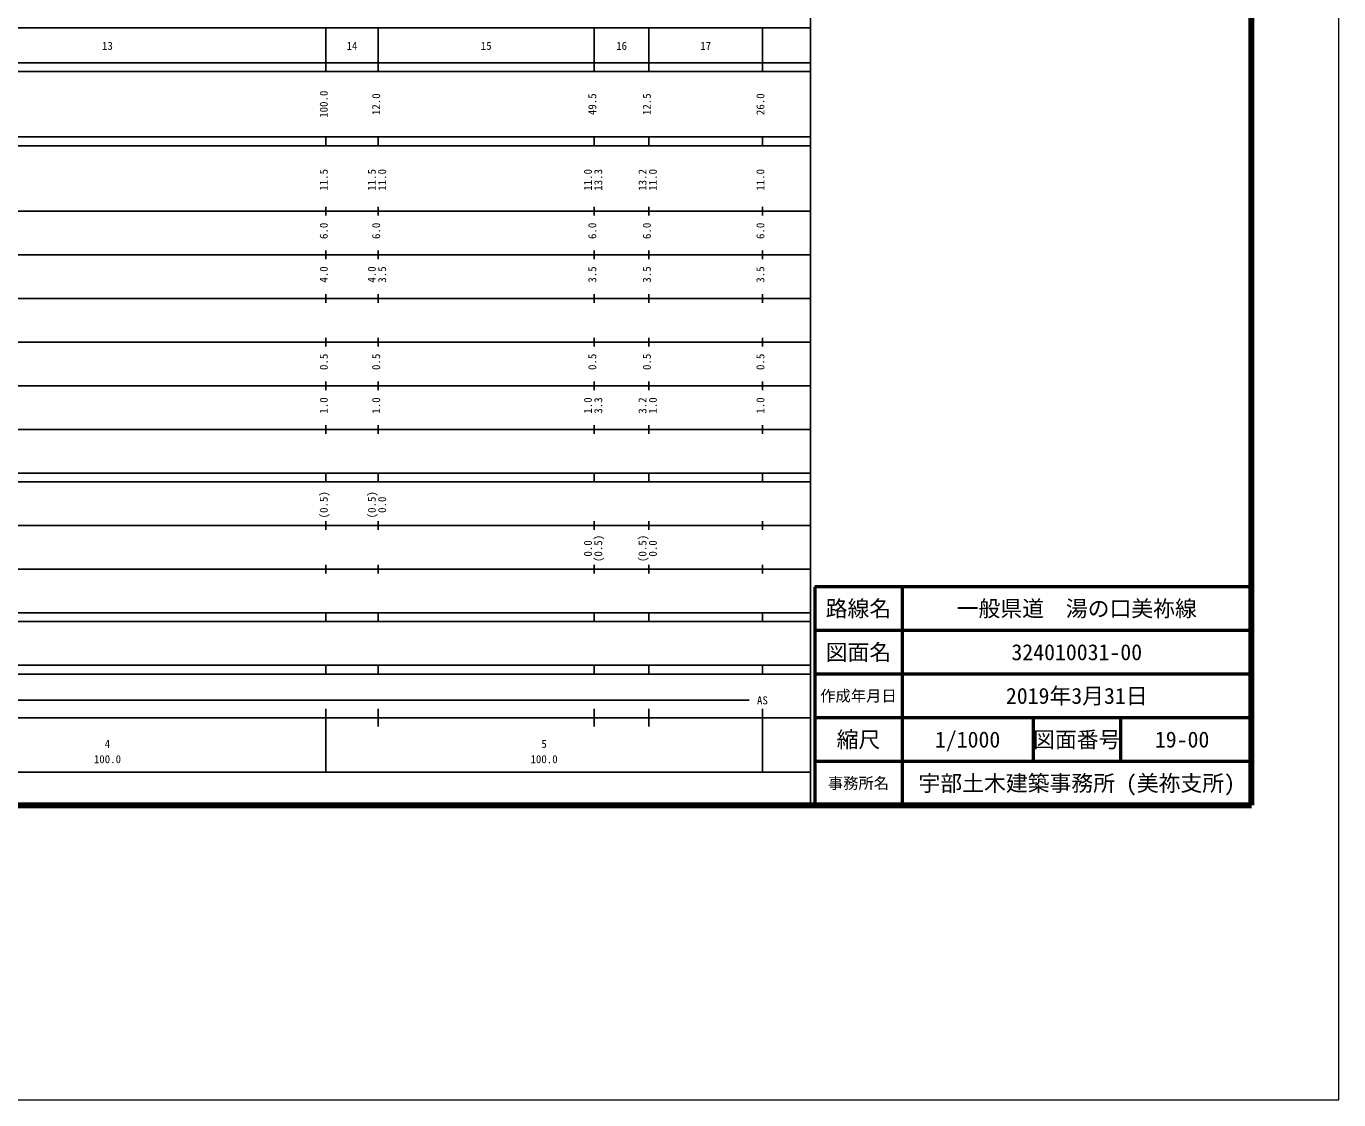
# Model space of a CAD drawing. Units: millimetres on the paper, enlarged 1000 times. Extents: x 0 to 700000, y -47500 to 447500.
# Drawn here: x 399406 to 700000, y -47500 to 198357 of the extents above; entities that cross this region are included whole.
import ezdxf
from ezdxf.enums import TextEntityAlignment as Align

# ---------------------------------------------------------------- set-up
doc = ezdxf.new("R2010")
doc.units = ezdxf.units.MM
doc.header["$LTSCALE"] = 1000
for name, color, linetype, lineweight in [('M-TTL-BAND', 7, 'Continuous', 25), ('M-TTL-LINE', 7, 'Continuous', 50), ('S-TTL', 7, 'Continuous', 25), ('作業レイヤ1', 7, 'Continuous', 13)]:
    doc.layers.add(name, color=color, linetype=linetype, lineweight=lineweight)
doc.layers.add('M-TTL-TXT', color=7, linetype='Continuous')
doc.styles.add('ＭＳ ゴシック', font='')
doc.styles.get('ＭＳ ゴシック').set_extended_font_data('MS Gothic')

msp = doc.modelspace()

# ---------------------------------------------------------------- linework, layer by layer
at = {"layer": 'M-TTL-BAND'}
for p, q in [((579000, 20000), (579000, 370000)), ((68000, 198000), (579000, 198000)), ((468000, 188000), (468000, 198000)), ((480000, 188000), (480000, 198000)), ((529500, 188000), (529500, 198000)), ((542000, 188000), (542000, 198000)), ((568000, 188000), (568000, 198000)), ((40000, 190000), (579000, 190000)), ((40000, 188000), (579000, 188000)), ((40000, 173000), (579000, 173000)), ((468000, 171000), (468000, 173000)), ((480000, 171000), (480000, 173000)), ((529500, 171000), (529500, 173000)), ((542000, 171000), (542000, 173000)), ((568000, 171000), (568000, 173000)), ((40000, 171000), (579000, 171000)), ((468000, 155000), (468000, 157000)), ((480000, 155000), (480000, 157000)), ((529500, 155000), (529500, 157000)), ((542000, 155000), (542000, 157000)), ((568000, 155000), (568000, 157000)), ((40000, 156000), (579000, 156000)), ((46000, 146000), (579000, 146000)), ((468000, 145000), (468000, 147000)), ((480000, 145000), (480000, 147000)), ((529500, 145000), (529500, 147000)), ((542000, 145000), (542000, 147000)), ((568000, 145000), (568000, 147000)), ((52000, 136000), (579000, 136000)), ((468000, 135000), (468000, 137000)), ((480000, 135000), (480000, 137000)), ((529500, 135000), (529500, 137000)), ((542000, 135000), (542000, 137000)), ((568000, 135000), (568000, 137000)), ((468000, 125000), (468000, 127000)), ((480000, 125000), (480000, 127000)), ((529500, 125000), (529500, 127000)), ((542000, 125000), (542000, 127000)), ((568000, 125000), (568000, 127000)), ((46000, 126000), (579000, 126000)), ((52000, 116000), (579000, 116000)), ((468000, 115000), (468000, 117000)), ((480000, 115000), (480000, 117000)), ((529500, 115000), (529500, 117000)), ((542000, 115000), (542000, 117000)), ((568000, 115000), (568000, 117000)), ((46000, 106000), (579000, 106000)), ((468000, 105000), (468000, 107000)), ((480000, 105000), (480000, 107000)), ((529500, 105000), (529500, 107000)), ((542000, 105000), (542000, 107000)), ((568000, 105000), (568000, 107000)), ((40000, 96000), (579000, 96000)), ((40000, 94000), (579000, 94000)), ((468000, 94000), (468000, 96000)), ((480000, 94000), (480000, 96000)), ((529500, 94000), (529500, 96000)), ((542000, 94000), (542000, 96000)), ((568000, 94000), (568000, 96000)), ((468000, 83000), (468000, 85000)), ((480000, 83000), (480000, 85000)), ((529500, 83000), (529500, 85000)), ((542000, 83000), (542000, 85000)), ((568000, 83000), (568000, 85000)), ((49000, 84000), (579000, 84000)), ((40000, 74000), (579000, 74000)), ((468000, 73000), (468000, 75000)), ((480000, 73000), (480000, 75000)), ((529500, 73000), (529500, 75000)), ((542000, 73000), (542000, 75000)), ((568000, 73000), (568000, 75000)), ((40000, 64000), (579000, 64000)), ((468000, 62000), (468000, 64000)), ((480000, 62000), (480000, 64000)), ((529500, 62000), (529500, 64000)), ((542000, 62000), (542000, 64000)), ((568000, 62000), (568000, 64000)), ((40000, 62000), (579000, 62000)), ((40000, 52000), (579000, 52000)), ((468000, 50000), (468000, 52000)), ((480000, 50000), (480000, 52000)), ((529500, 50000), (529500, 52000)), ((542000, 50000), (542000, 52000)), ((568000, 50000), (568000, 52000)), ((40000, 50000), (579000, 50000)), ((71000, 44000), (565000, 44000)), ((40000, 40000), (579000, 40000)), ((468000, 27500), (468000, 42000)), ((480000, 38000), (480000, 42000)), ((529500, 38000), (529500, 42000)), ((542000, 38000), (542000, 42000)), ((568000, 27500), (568000, 42000)), ((68000, 27500), (579000, 27500))]:
    msp.add_line(p, q, dxfattribs=at)
at = {"layer": 'M-TTL-LINE'}
for p, q in [((600000, 70000), (600000, 20000)), ((680000, 60000), (580000, 60000)), ((680000, 50000), (580000, 50000)), ((680000, 40000), (580000, 40000)), ((630000, 40000), (630000, 30000)), ((650000, 40000), (650000, 30000)), ((680000, 30000), (580000, 30000))]:
    msp.add_line(p, q, dxfattribs=at)
at = {"layer": 'S-TTL', "color": 2, "lineweight": 140}
for p, q in [((680000, 20000), (680000, 380000)), ((40000, 20000), (680000, 20000))]:
    msp.add_line(p, q, dxfattribs=at)
at = {"layer": 'S-TTL', "color": 2, "lineweight": 50}
for p, q in [((680000, 70000), (580000, 70000)), ((580000, 70000), (580000, 20000))]:
    msp.add_line(p, q, dxfattribs=at)
at = {"layer": '作業レイヤ1'}
msp.add_lwpolyline([(0, -47500), (700000, -47500), (700000, 447500), (0, 447500)], close=True, dxfattribs=at)

# ---------------------------------------------------------------- texts
at = {"layer": 'M-TTL-BAND', "style": 'ＭＳ ゴシック'}
for s, p in [('13', (418000, 192405)), ('14', (474000, 192405)), ('15', (504750, 192405)), ('16', (535750, 192405)), ('17', (555000, 192405)), ('AS', (568000, 42500)), ('4', (418000, 32523)), ('5', (518000, 32523)), ('100.0', (418000, 29033)), ('100.0', (518000, 29033))]:
    msp.add_text(s, height=1833, dxfattribs=at).set_placement(p, align=Align.BOTTOM_CENTER)
for s, p in [('100.0', (469000, 180500)), ('12.0', (481000, 180500)), ('49.5', (530500, 180500)), ('12.5', (543000, 180500)), ('26.0', (569000, 180500)), ('11.5', (469000, 163174)), ('11.5', (480000, 163174)), ('11.0', (482370, 163174)), ('11.0', (529500, 163174)), ('13.3', (531870, 163174)), ('13.2', (542000, 163174)), ('11.0', (544370, 163174)), ('11.0', (569000, 163174)), ('6.0', (469000, 151500)), ('6.0', (481000, 151500)), ('6.0', (530500, 151500)), ('6.0', (543000, 151500)), ('6.0', (569000, 151500)), ('4.0', (469000, 141500)), ('4.0', (480000, 141500)), ('3.5', (482370, 141500)), ('3.5', (530500, 141500)), ('3.5', (543000, 141500)), ('3.5', (569000, 141500)), ('0.5', (469000, 121500)), ('0.5', (481000, 121500)), ('0.5', (530500, 121500)), ('0.5', (543000, 121500)), ('0.5', (569000, 121500)), ('1.0', (469000, 111500)), ('1.0', (481000, 111500)), ('1.0', (529500, 111500)), ('3.3', (531870, 111500)), ('3.2', (542000, 111500)), ('1.0', (544370, 111500)), ('1.0', (569000, 111500)), ('(0.5)', (469000, 88764)), ('(0.5)', (480000, 88764)), ('0.0', (482370, 88764)), ('(0.5)', (531870, 78764)), ('(0.5)', (542000, 78764)), ('0.0', (529500, 78764)), ('0.0', (544370, 78764))]:
    msp.add_text(s, height=1833, rotation=90, dxfattribs=at).set_placement(p, align=Align.BOTTOM_CENTER)
at = {"layer": 'M-TTL-TXT', "style": 'ＭＳ ゴシック'}
for s, height, p in [('路線名', 3666, (590000, 65000)), ('路線名', 3666, (590000, 65000)), ('一般県道\u3000湯の口美祢線', 3666, (640000, 65000)), ('図面名', 3666, (590000, 55000)), ('図面名', 3666, (590000, 55000)), ('324010031-00', 3666, (640000, 55000)), ('作成年月日', 2566, (590000, 45000)), ('作成年月日', 2566, (590000, 45000)), ('2019年3月31日', 3666, (640000, 45000)), ('縮尺', 3666, (590000, 35000)), ('縮尺', 3666, (590000, 35000)), ('1/1000', 3666, (615000, 35000)), ('図面番号', 3666, (640000, 35000)), ('図面番号', 3666, (640000, 35000)), ('19-00', 3666, (664125, 35000)), ('宇部土木建築事務所 (美祢支所)', 3666, (640000, 25000)), ('事務所名', 2566, (590000, 25000)), ('事務所名', 2566, (590000, 25000))]:
    msp.add_text(s, height=height, dxfattribs=at).set_placement(p, align=Align.MIDDLE_CENTER)

doc.saveas('drawing.dxf')
